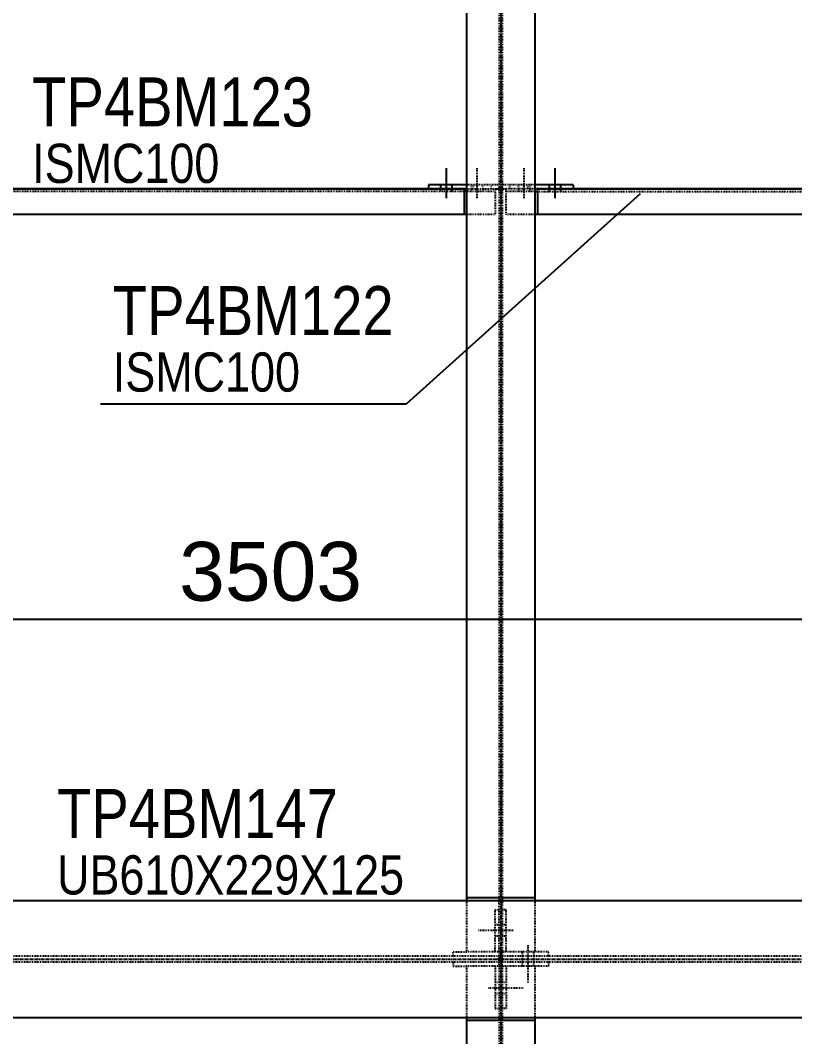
# Model space of a CAD drawing. Header units: millimetres. Extents: x 2102 to 21371, y 12217 to 26594.
# Drawn here: x 9896 to 11404, y 16370 to 18349 of the extents above; entities that cross this region are included whole.
import ezdxf

# ---------------------------------------------------------------- set-up
doc = ezdxf.new("R2010")
doc.units = ezdxf.units.MM
doc.linetypes.add('CENTER', pattern=[12.7, 7.9375, -1.5875, 1.5875, -1.5875])
doc.linetypes.add('DXK_LINE_DOT2', pattern=[3.9198, 1.9599, -1.9599])
for name, color, linetype in [('1', 7, 'Continuous'), ('2', 7, 'Continuous'), ('4', 7, 'Continuous'), ('6', 7, 'Continuous'), ('8', 7, 'Continuous')]:
    doc.layers.add(name, color=color, linetype=linetype)
doc.styles.add('Arial', font='arial.ttf', dxfattribs={"height": 0.2})
doc.styles.add('Arial Narrow', font='ARIALN.TTF', dxfattribs={"height": 0.2})

# ---------------------------------------------------------------- blocks, each defined once
blk = doc.blocks.new('Part-116860372-114981 - 114867')
at = {"layer": '1', "color": 6, "linetype": 'DXK_LINE_DOT2'}
for p, q in [((20025.6, 15328.3), (9338.1, 15328.3)), ((20025.6, 15313.4), (9338.1, 15313.4))]:
    blk.add_line(p, q, dxfattribs=at)
at = {"layer": '2', "color": 2, "linetype": 'Continuous'}
for p, q in [((9338.1, 15464), (17066.8, 15464)), ((20044.3, 15177.7), (9338.1, 15177.7))]:
    blk.add_line(p, q, dxfattribs=at)
at = {"layer": '4', "color": 4, "linetype": 'CENTER'}
blk.add_line((9338.1, 15320.8), (20200.6, 15320.8), dxfattribs=at)
blk = doc.blocks.new('Part-116860372-114983 - 114867')
at = {"layer": '4', "linetype": 'Continuous'}
blk.add_hatch(color=4, dxfattribs=at).paths.add_polyline_path([(12325.6, 15315.8, -1), (12325.6, 15325.8, -1)])
at = {"layer": '1', "color": 6, "linetype": 'DXK_LINE_DOT2'}
for p, q in [((12322, 18908.3), (12322, 15470.2)), ((12329.1, 18908.3), (12329.1, 15470.2)), ((12242.3, 15464), (12242.3, 15338.3)), ((12322, 15338.3), (12322, 15464)), ((12329.1, 15464), (12329.1, 15338.3)), ((12408.8, 15464), (12408.8, 15338.3)), ((12408.8, 15338.3), (12242.3, 15338.3))]:
    blk.add_line(p, q, dxfattribs=at)
at = {"layer": '2', "color": 2, "linetype": 'Continuous'}
for p, q in [((12242.3, 18914.6), (12242.3, 15464)), ((12408.8, 18914.6), (12408.8, 15464)), ((12408.8, 15470.2), (12242.3, 15470.2)), ((12322, 15470.2), (12322, 15464)), ((12329.1, 15470.2), (12329.1, 15464))]:
    blk.add_line(p, q, dxfattribs=at)
at = {"layer": '4', "color": 4, "linetype": 'CENTER'}
blk.add_line((12325.6, 19070.8), (12325.6, 15320.8), dxfattribs=at)
at = {"layer": '4', "color": 4, "linetype": 'Continuous'}
blk.add_circle((12325.6, 15320.8), 5, dxfattribs=at)
blk = doc.blocks.new('Part-116860372-114990 - 114867')
at = {"layer": '4', "linetype": 'Continuous'}
blk.add_hatch(color=4, dxfattribs=at).paths.add_polyline_path([(12325.6, 15315.8, -1), (12325.6, 15325.8, -1)])
at = {"layer": '1', "color": 6, "linetype": 'DXK_LINE_DOT2'}
for p, q in [((12242.3, 15303.4), (12242.3, 15177.7)), ((12408.8, 15303.4), (12242.3, 15303.4)), ((12322, 15303.4), (12322, 15177.7)), ((12329.1, 15303.4), (12329.1, 15177.7)), ((12408.8, 15303.4), (12408.8, 15177.7)), ((12322, 15171.5), (12322, 12695.8)), ((12329.1, 15171.5), (12329.1, 12695.8))]:
    blk.add_line(p, q, dxfattribs=at)
at = {"layer": '2', "color": 2, "linetype": 'Continuous'}
for p, q in [((12242.3, 15177.7), (12242.3, 12689.6)), ((12408.8, 15171.5), (12242.3, 15171.5)), ((12322, 15177.7), (12322, 15171.5)), ((12329.1, 15177.7), (12329.1, 15171.5)), ((12408.8, 15177.7), (12408.8, 12689.6))]:
    blk.add_line(p, q, dxfattribs=at)
at = {"layer": '4', "color": 4, "linetype": 'CENTER'}
blk.add_line((12325.6, 15320.8), (12325.6, 12570.8), dxfattribs=at)
at = {"layer": '4', "color": 4, "linetype": 'Continuous'}
blk.add_circle((12325.6, 15320.8), 5, dxfattribs=at)
blk = doc.blocks.new('Part-116860372-115030 - 114867')
at = {"layer": '4', "linetype": 'Continuous'}
for points in [[(10950.6, 17190.8, -1), (10950.6, 17200.8, -1)], [(12325.6, 17190.8, -1), (12325.6, 17200.8, -1)]]:
    blk.add_hatch(color=4, dxfattribs=at).paths.add_polyline_path(points)
at = {"layer": '1', "color": 6, "linetype": 'DXK_LINE_DOT2'}
for p, q in [((10964.5, 17195.8), (10964.5, 17133.3)), ((11048.3, 17195.8), (10964.5, 17195.8)), ((12236.1, 17195.8), (12312, 17195.8)), ((12312, 17195.8), (12312, 17133.3)), ((11042.1, 17189.6), (10964.5, 17189.6)), ((12236.1, 17189.6), (11048.3, 17189.6)), ((12312, 17189.6), (12242.3, 17189.6)), ((11042.1, 17133.3), (10964.5, 17133.3)), ((12312, 17133.3), (12242.3, 17133.3))]:
    blk.add_line(p, q, dxfattribs=at)
at = {"layer": '2', "color": 2, "linetype": 'Continuous'}
for p, q in [((12236.1, 17195.8), (11048.3, 17195.8)), ((11048.3, 17133.3), (11048.3, 17195.8)), ((12236.1, 17195.8), (12236.1, 17133.3)), ((11048.3, 17189.6), (11042.1, 17189.6)), ((12242.3, 17189.6), (12236.1, 17189.6)), ((12242.3, 17133.3), (11042.1, 17133.3))]:
    blk.add_line(p, q, dxfattribs=at)
at = {"layer": '4', "color": 4, "linetype": 'CENTER'}
for p, q in [((10950.6, 17195.8), (10964.5, 17195.8)), ((11048.3, 17195.8), (12236.1, 17195.8)), ((12312, 17195.8), (12325.6, 17195.8))]:
    blk.add_line(p, q, dxfattribs=at)
at = {"layer": '4', "color": 4, "linetype": 'Continuous'}
for centre in [(10950.6, 17195.8), (12325.6, 17195.8)]:
    blk.add_circle(centre, 5, dxfattribs=at)
blk = doc.blocks.new('Part-116860372-115031 - 114867')
at = {"layer": '4', "linetype": 'Continuous'}
for points in [[(12325.6, 17190.8, -1), (12325.6, 17200.8, -1)], [(13700.6, 17190.8, -1), (13700.6, 17200.8, -1)]]:
    blk.add_hatch(color=4, dxfattribs=at).paths.add_polyline_path(points)
at = {"layer": '1', "color": 6, "linetype": 'DXK_LINE_DOT2'}
for p, q in [((12339.1, 17133.3), (12339.1, 17195.8)), ((12415.1, 17195.8), (12339.1, 17195.8)), ((13687, 17195.8), (13611.1, 17195.8)), ((13687, 17133.3), (13687, 17195.8)), ((12408.8, 17189.6), (12339.1, 17189.6)), ((12415.1, 17189.6), (13611.1, 17189.6)), ((13687, 17189.6), (13617.3, 17189.6)), ((12408.8, 17133.3), (12339.1, 17133.3)), ((13687, 17133.3), (13617.3, 17133.3))]:
    blk.add_line(p, q, dxfattribs=at)
at = {"layer": '2', "color": 2, "linetype": 'Continuous'}
for p, q in [((13611.1, 17195.8), (12415.1, 17195.8)), ((12415.1, 17195.8), (12415.1, 17133.3)), ((13611.1, 17195.8), (13611.1, 17133.3)), ((12408.8, 17189.6), (12415.1, 17189.6)), ((13617.3, 17189.6), (13611.1, 17189.6)), ((13617.3, 17133.3), (12408.8, 17133.3))]:
    blk.add_line(p, q, dxfattribs=at)
at = {"layer": '4', "color": 4, "linetype": 'CENTER'}
for p, q in [((12325.6, 17195.8), (12339.1, 17195.8)), ((12415.1, 17195.8), (13611.1, 17195.8)), ((13687, 17195.8), (13700.6, 17195.8))]:
    blk.add_line(p, q, dxfattribs=at)
at = {"layer": '4', "color": 4, "linetype": 'Continuous'}
for centre in [(12325.6, 17195.8), (13700.6, 17195.8)]:
    blk.add_circle(centre, 5, dxfattribs=at)
blk = doc.blocks.new('Bolt-116860372-115253 - 114867')
at = {"layer": '1', "color": 1, "linetype": 'DXK_LINE_DOT2'}
for p, q in [((12377.9, 15338.3), (12377.9, 15328.3)), ((12391.6, 15354.5), (12391.6, 15263.3)), ((12405.4, 15338.3), (12405.4, 15328.3)), ((12377.9, 15328.3), (12377.9, 15313.4)), ((12377.9, 15313.4), (12377.9, 15303.4)), ((12405.4, 15328.3), (12405.4, 15313.4)), ((12405.4, 15313.4), (12405.4, 15303.4))]:
    blk.add_line(p, q, dxfattribs=at)
blk = doc.blocks.new('Part-116860372-115190 - 114867')
at = {"layer": '1', "color": 6, "linetype": 'DXK_LINE_DOT2'}
for p, q in [((12329.1, 15303.4), (12329.1, 15313.4)), ((12441.6, 15313.4), (12441.6, 15303.4)), ((12339.1, 15303.4), (12339.1, 15200.9)), ((12441.6, 15303.4), (12408.8, 15303.4)), ((12339.1, 15200.9), (12329.1, 15200.9))]:
    blk.add_line(p, q, dxfattribs=at)
blk = doc.blocks.new('Part-116860372-115191 - 114867')
at = {"layer": '1', "color": 6, "linetype": 'DXK_LINE_DOT2'}
for p, q in [((12209.5, 15313.4), (12209.5, 15303.4)), ((12322, 15303.4), (12322, 15313.4)), ((12209.5, 15303.4), (12242.3, 15303.4)), ((12312, 15303.4), (12312, 15200.9)), ((12312, 15200.9), (12322, 15200.9))]:
    blk.add_line(p, q, dxfattribs=at)
blk = doc.blocks.new('Bolt-116860372-115192 - 114867')
at = {"layer": '1', "color": 1, "linetype": 'DXK_LINE_DOT2'}
for p, q in [((12312, 15264.6), (12322, 15264.6)), ((12322, 15264.6), (12329.1, 15264.6)), ((12329.1, 15264.6), (12339.1, 15264.6)), ((12295.8, 15250.9), (12380.8, 15250.9)), ((12312, 15237.1), (12322, 15237.1)), ((12322, 15237.1), (12329.1, 15237.1)), ((12329.1, 15237.1), (12339.1, 15237.1))]:
    blk.add_line(p, q, dxfattribs=at)
blk = doc.blocks.new('Part-116860372-115250 - 114867')
at = {"layer": '1', "color": 6, "linetype": 'DXK_LINE_DOT2'}
for p, q in [((12312, 15338.3), (12312, 15440.8)), ((12312, 15440.8), (12322, 15440.8)), ((12209.5, 15328.3), (12209.5, 15338.3)), ((12209.5, 15338.3), (12242.3, 15338.3)), ((12322, 15338.3), (12322, 15328.3))]:
    blk.add_line(p, q, dxfattribs=at)
blk = doc.blocks.new('Part-116860372-115251 - 114867')
at = {"layer": '1', "color": 6, "linetype": 'DXK_LINE_DOT2'}
for p, q in [((12339.1, 15440.8), (12329.1, 15440.8)), ((12339.1, 15338.3), (12339.1, 15440.8)), ((12329.1, 15338.3), (12329.1, 15328.3)), ((12441.6, 15338.3), (12408.8, 15338.3)), ((12441.6, 15328.3), (12441.6, 15338.3))]:
    blk.add_line(p, q, dxfattribs=at)
blk = doc.blocks.new('Bolt-116860372-115252 - 114867')
at = {"layer": '1', "color": 1, "linetype": 'DXK_LINE_DOT2'}
for p, q in [((12355.4, 15390.8), (12270.4, 15390.8)), ((12322, 15404.5), (12312, 15404.5)), ((12329.1, 15404.5), (12322, 15404.5)), ((12339.1, 15404.5), (12329.1, 15404.5)), ((12322, 15377), (12312, 15377)), ((12329.1, 15377), (12322, 15377)), ((12339.1, 15377), (12329.1, 15377))]:
    blk.add_line(p, q, dxfattribs=at)
blk = doc.blocks.new('Part-116860372-115629 - 114867')
at = {"layer": '1', "color": 6, "linetype": 'DXK_LINE_DOT2'}
for p, q in [((12408.8, 17205.8), (12329.1, 17205.8)), ((12347.9, 17195.8), (12347.9, 17205.8)), ((12391.6, 17195.8), (12391.6, 17205.8))]:
    blk.add_line(p, q, dxfattribs=at)
at = {"layer": '2', "color": 2, "linetype": 'Continuous'}
for p, q in [((12501.6, 17205.8), (12408.8, 17205.8)), ((12415.1, 17195.8), (12408.8, 17195.8)), ((12501.6, 17205.8), (12501.6, 17195.8))]:
    blk.add_line(p, q, dxfattribs=at)
blk = doc.blocks.new('Bolt-116860372-115630 - 114867')
at = {"layer": '1', "color": 1, "linetype": 'DXK_LINE_DOT2'}
for p, q in [((12382.9, 17173.3), (12382.9, 17245.8)), ((12369.1, 17195.8), (12369.1, 17205.8)), ((12369.1, 17189.6), (12369.1, 17195.8)), ((12396.6, 17195.8), (12396.6, 17205.8)), ((12396.6, 17189.6), (12396.6, 17195.8))]:
    blk.add_line(p, q, dxfattribs=at)
at = {"layer": '2', "color": 1, "linetype": 'Continuous'}
for p, q in [((12457.9, 17173.3), (12457.9, 17245.8)), ((12444.1, 17195.8), (12444.1, 17205.8)), ((12444.1, 17189.6), (12444.1, 17195.8)), ((12471.6, 17195.8), (12471.6, 17205.8)), ((12471.6, 17189.6), (12471.6, 17195.8))]:
    blk.add_line(p, q, dxfattribs=at)
blk = doc.blocks.new('Part-116860372-115631 - 114867')
at = {"layer": '1', "color": 6, "linetype": 'DXK_LINE_DOT2'}
for p, q in [((12322, 17205.8), (12242.3, 17205.8)), ((12259.5, 17195.8), (12259.5, 17205.8)), ((12303.3, 17195.8), (12303.3, 17205.8))]:
    blk.add_line(p, q, dxfattribs=at)
at = {"layer": '2', "color": 2, "linetype": 'Continuous'}
for p, q in [((12242.3, 17205.8), (12149.5, 17205.8)), ((12149.5, 17205.8), (12149.5, 17195.8)), ((12242.3, 17195.8), (12236.1, 17195.8))]:
    blk.add_line(p, q, dxfattribs=at)
blk = doc.blocks.new('Bolt-116860372-115632 - 114867')
at = {"layer": '1', "color": 1, "linetype": 'DXK_LINE_DOT2'}
for p, q in [((12268.3, 17173.3), (12268.3, 17245.8)), ((12254.5, 17195.8), (12254.5, 17205.8)), ((12254.5, 17189.6), (12254.5, 17195.8)), ((12282, 17195.8), (12282, 17205.8)), ((12282, 17189.6), (12282, 17195.8))]:
    blk.add_line(p, q, dxfattribs=at)
at = {"layer": '2', "color": 1, "linetype": 'Continuous'}
for p, q in [((12193.3, 17173.3), (12193.3, 17245.8)), ((12179.5, 17195.8), (12179.5, 17205.8)), ((12179.5, 17189.6), (12179.5, 17195.8)), ((12207, 17195.8), (12207, 17205.8)), ((12207, 17189.6), (12207, 17195.8))]:
    blk.add_line(p, q, dxfattribs=at)
blk = doc.blocks.new('StraightDimension-116860372-159503 - 114867')
at = {"layer": '6', "color": 3, "linetype": 'Continuous'}
for p, q in [((9575.6, 15376), (9575.6, 16268.2)), ((13954.3, 15508.3), (13954.3, 16268.2)), ((9605.6, 16178.2), (9545.6, 16118.2)), ((13924.3, 16118.2), (13984.3, 16178.2)), ((9575.6, 16148.2), (13954.3, 16148.2))]:
    blk.add_line(p, q, dxfattribs=at)
at = {"color": 0}
blk.add_wipeout([(12017.3, 16163.2), (12017.3, 16373.2), (11512.6, 16373.2), (11512.6, 16163.2)], dxfattribs=at).dxf.layer = '6'
at = {"layer": '6', "color": 7, "style": 'Arial'}
blk.add_text('3503', height=143.26, dxfattribs=at).set_placement((11542.6, 16193.2))
blk = doc.blocks.new('Mark-116860372-129751 - 114867')
at = {"color": 0}
for points in [[(11930.4, 15615.7), (11930.4, 15740.7), (11245.4, 15740.7), (11245.4, 15615.7)], [(12092, 15478.2), (12092, 15578.2), (11245.4, 15578.2), (11245.4, 15478.2)]]:
    blk.add_wipeout(points, dxfattribs=at).dxf.layer = '8'
for points in [[(11930.4, 15615.7), (11930.4, 15740.7), (11245.4, 15740.7), (11245.4, 15615.7)], [(12092, 15478.2), (12092, 15578.2), (11245.4, 15578.2), (11245.4, 15478.2)]]:
    blk.add_wipeout(points, dxfattribs=at).dxf.layer = '8'
at = {"layer": '8', "color": 7, "style": 'Arial Narrow'}
for s, height, p in [('TP4BM147', 119.3, (11245.4, 15615.7)), ('UB610X229X125', 95.443, (11245.4, 15478.2))]:
    blk.add_text(s, height=height, dxfattribs=at).set_placement(p)
blk = doc.blocks.new('Mark-116860372-129712 - 114867')
at = {"color": 0}
for points in [[(11869.8, 17347.6), (11869.8, 17472.6), (11184.7, 17472.6), (11184.7, 17347.6)], [(11641.4, 17210.1), (11641.4, 17310.1), (11184.7, 17310.1), (11184.7, 17210.1)]]:
    blk.add_wipeout(points, dxfattribs=at).dxf.layer = '8'
for points in [[(11869.8, 17347.6), (11869.8, 17472.6), (11184.7, 17472.6), (11184.7, 17347.6)], [(11641.4, 17210.1), (11641.4, 17310.1), (11184.7, 17310.1), (11184.7, 17210.1)]]:
    blk.add_wipeout(points, dxfattribs=at).dxf.layer = '8'
at = {"layer": '8', "color": 7, "style": 'Arial Narrow'}
for s, height, p in [('TP4BM123', 119.3, (11184.7, 17347.6)), ('ISMC100', 95.44, (11184.7, 17210.1))]:
    blk.add_text(s, height=height, dxfattribs=at).set_placement(p)
blk = doc.blocks.new('Mark-116860372-129715 - 114867')
at = {"layer": '8', "color": 7, "linetype": 'Continuous'}
for p in [(12664.9, 17183.6), (11351.1, 16672.2)]:
    blk.add_line(p, (12096.1, 16672.2), dxfattribs=at)
at = {"color": 0}
for points in [[(12066.1, 16839.7), (12066.1, 16964.7), (11381.1, 16964.7), (11381.1, 16839.7)], [(11837.8, 16702.2), (11837.8, 16802.2), (11381.1, 16802.2), (11381.1, 16702.2)]]:
    blk.add_wipeout(points, dxfattribs=at).dxf.layer = '8'
for points in [[(12066.1, 16839.7), (12066.1, 16964.7), (11381.1, 16964.7), (11381.1, 16839.7)], [(11837.8, 16702.2), (11837.8, 16802.2), (11381.1, 16802.2), (11381.1, 16702.2)]]:
    blk.add_wipeout(points, dxfattribs=at).dxf.layer = '8'
at = {"layer": '8', "color": 7, "style": 'Arial Narrow'}
for s, height, p in [('TP4BM122', 119.3, (11381.1, 16839.7)), ('ISMC100', 95.44, (11381.1, 16702.2))]:
    blk.add_text(s, height=height, dxfattribs=at).set_placement(p)

msp = doc.modelspace()

# ---------------------------------------------------------------- block references
at = {"xscale": 0.8, "yscale": 0.8, "zscale": 0.8}
for name in ['Part-116860372-114983 - 114867', 'Bolt-116860372-115632 - 114867', 'Bolt-116860372-115630 - 114867', 'Part-116860372-115631 - 114867', 'Part-116860372-115629 - 114867', 'Part-116860372-115030 - 114867', 'Part-116860372-115031 - 114867', 'Part-116860372-114981 - 114867', 'Part-116860372-115250 - 114867', 'Part-116860372-115251 - 114867', 'Bolt-116860372-115252 - 114867', 'Bolt-116860372-115253 - 114867', 'Part-116860372-114990 - 114867', 'Part-116860372-115191 - 114867', 'Part-116860372-115190 - 114867', 'Bolt-116860372-115192 - 114867']:
    msp.add_blockref(name, (971.5, 4264.2), dxfattribs=at)

# ---------------------------------------------------------------- next in the draw order: block references
for name in ['Mark-116860372-129712 - 114867', 'Mark-116860372-129715 - 114867', 'StraightDimension-116860372-159503 - 114867']:
    msp.add_blockref(name, (971.5, 4264.2), dxfattribs=at)

# ---------------------------------------------------------------- next in the draw order: block references
msp.add_blockref('Mark-116860372-129751 - 114867', (971.5, 4264.2), dxfattribs=at)

doc.saveas('drawing.dxf')
